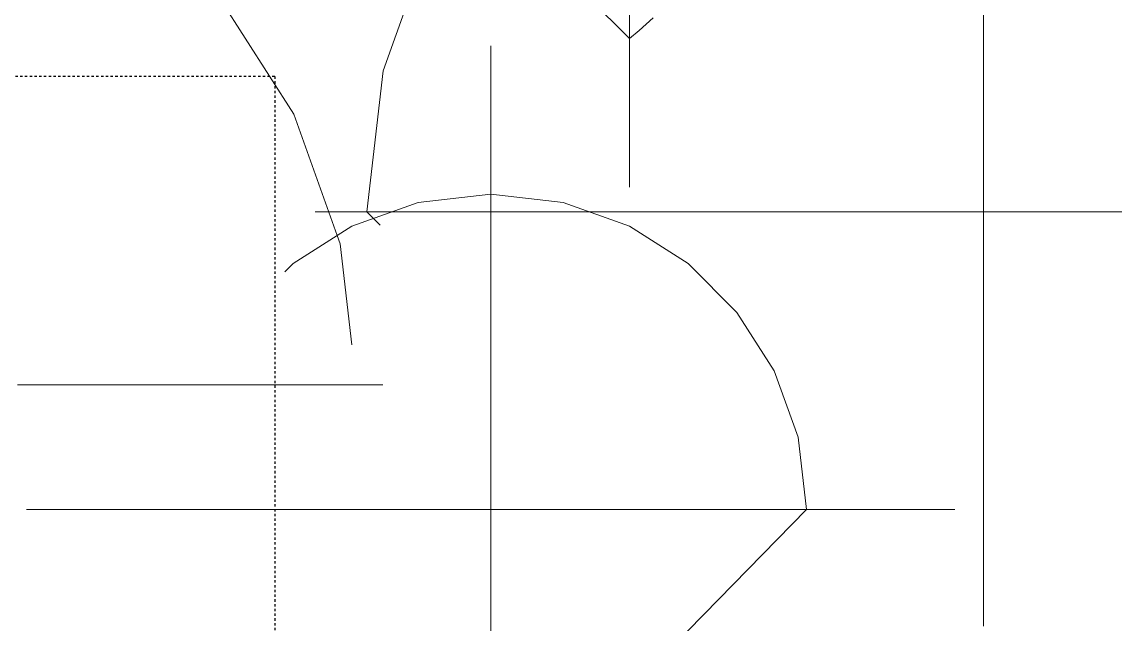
# Model space of a CAD drawing. Header units: inches. Extents: x 9391 to 11530, y 1186 to 2858.
# Drawn here: x 10152.5 to 10210, y 2637.3 to 2668.9 of the extents above; entities that cross this region are included whole.
import ezdxf

# ---------------------------------------------------------------- set-up
doc = ezdxf.new("R2010")
doc.units = ezdxf.units.IN
doc.header["$MEASUREMENT"] = 0
doc.linetypes.add('Aligning Line 1_8_', pattern=[0.25, 0.125, -0.125])
for name, color, linetype, lineweight in [('A-DETL-GENF-1', 254, 'Continuous', 9), ('A-DETL-GENF-3', 9, 'Continuous', 9), ('G-ANNO-SYMB', 111, 'Aligning Line 1_8_', 30)]:
    doc.layers.add(name, color=color, linetype=linetype, lineweight=lineweight)

# ---------------------------------------------------------------- blocks, each defined once
blk = doc.blocks.new('holly 26751 - holly 26751-V127-FLOOR PLAN - ROOF')
at = {"layer": 'A-DETL-GENF-1'}
for p, q in [((0, 1.377), (0, 20.761)), ((-31.546, 7.425), (-29.106, 14.243)), ((0, 10.007), (0, 9.176)), ((0, 9.176), (0, 8.272)), ((0, 8.272), (0, 7.463)), ((-32.403, 0), (-31.546, 7.425)), ((0, 7.463), (0, 6.922)), ((0, 6.922), (0, 5.136)), ((0, 5.136), (0, 3.797)), ((0, 3.797), (0, 3.769)), ((0, 3.769), (0, 3.53)), ((0, 3.53), (0, 3.499)), ((0, 3.499), (0, 1.565)), ((0, 1.565), (0, -0.816)), ((-35.033, 0), (-35.117, 0)), ((-35.117, 0), (-34.756, 0)), ((-33.805, 0), (-35.033, 0)), ((-34.756, 0), (-33.782, 0)), ((-34.526, 0), (-34.675, 0)), ((-34.675, 0), (-34.593, 0)), ((-34.669, 0), (-34.521, 0)), ((-34.593, 0), (-34.228, 0)), ((-34.407, 0), (-34.526, 0)), ((-34.521, 0), (-34.45, 0)), ((-34.45, 0), (-34.335, 0)), ((-33.81, 0), (-34.407, 0)), ((-34.228, 0), (-33.038, 0)), ((-33.879, 0), (-33.93, 0)), ((-33.93, 0), (-32.74, 0)), ((-33.534, 0), (-33.879, 0)), ((-33.782, 0), (-33.81, 0)), ((-33.633, 0), (-33.805, 0)), ((-33.568, 0), (-33.631, 0)), ((-33.631, 0), (-33.621, 0)), ((-33.621, 0), (-33.525, 0)), ((-33.441, 0), (-33.568, 0)), ((-33.351, 0), (-33.534, 0)), ((-33.525, 0), (-33.335, 0)), ((-33.261, 0), (-33.441, 0)), ((-33.335, 0), (-33.351, 0)), ((-33.038, 0), (-33.261, 0)), ((-32.74, 0), (-32.69, 0)), ((-32.69, 0), (-32.171, 0)), ((-32.403, 0), (-32.052, -0.351)), ((-32.171, 0), (-31.698, 0)), ((-31.698, 0), (-31.657, 0)), ((-31.657, 0), (-31.538, 0)), ((-31.538, 0), (-31.35, 0)), ((-31.35, 0), (-31.1, 0)), ((-30.061, 0), (-31.252, 0)), ((-31.252, 0), (-27.383, 0)), ((-31.1, 0), (-30.797, 0)), ((-30.797, 0), (-30.448, 0)), ((-30.448, 0), (-30.061, 0)), ((-27.383, 0), (-25.142, 0)), ((-27.151, 0), (-27.175, 0)), ((-27.175, 0), (-27.172, 0)), ((-27.172, 0), (-27.143, 0)), ((-27.102, 0), (-27.151, 0)), ((-27.143, 0), (-27.085, 0)), ((-27.03, 0), (-27.102, 0)), ((-27.085, 0), (-26.966, 0)), ((-26.936, 0), (-27.03, 0)), ((-26.966, 0), (-25.746, 0)), ((-26.801, 0), (-26.936, 0)), ((-25.727, 0), (-26.801, 0)), ((-25.746, 0), (-25.316, 0)), ((-25.151, 0), (-25.727, 0)), ((-25.316, 0), (-25.3, 0)), ((-25.3, 0), (-23.92, 0)), ((-24.991, 0), (-25.151, 0)), ((-25.142, 0), (-24.889, 0)), ((-24.88, 0), (-24.991, 0)), ((-24.889, 0), (-24.857, 0)), ((-24.855, 0), (-24.88, 0)), ((-24.857, 0), (-24.855, 0)), ((-23.92, 0), (-23.112, 0)), ((-23.112, 0), (-20.984, 0)), ((-20.984, 0), (-22.026, 0)), ((-22.026, 0), (-21.877, 0)), ((-21.877, 0), (-19.496, 0)), ((-19.496, 0), (-18.752, 0)), ((-18.752, 0), (-17.561, 0)), ((-17.561, 0), (-17.525, 0)), ((-17.525, 0), (-17.153, 0)), ((-17.153, 0), (-17.115, 0)), ((-17.115, 0), (-15.776, 0)), ((-15.776, 0), (-15.938, 0)), ((-15.938, 0), (-15.925, 0)), ((-15.925, 0), (-15.051, 0)), ((-15.051, 0), (-14.139, 0)), ((-14.139, 0), (-13.766, 0)), ((-13.766, 0), (-13.351, 0)), ((-13.351, 0), (-12.928, 0)), ((-12.928, 0), (-12.536, 0)), ((-12.536, 0), (-12.211, 0)), ((-11.907, 0), (-12.324, 0)), ((-12.324, 0), (-12.154, 0)), ((-12.211, 0), (-11.989, 0)), ((-12.154, 0), (-11.569, 0)), ((-11.989, 0), (-11.907, 0)), ((-11.569, 0), (-10.738, 0)), ((-10.738, 0), (-9.834, 0)), ((-9.834, 0), (-9.025, 0)), ((-9.025, 0), (-8.484, 0)), ((-8.484, 0), (-6.698, 0)), ((-6.698, 0), (-5.359, 0)), ((-5.359, 0), (-5.331, 0)), ((-5.331, 0), (-5.092, 0)), ((-5.092, 0), (-5.061, 0)), ((-5.061, 0), (-3.127, 0)), ((-3.127, 0), (-0.746, 0)), ((-0.746, 0), (-0.723, 0)), ((-0.723, 0), (-0.696, 0)), ((-0.696, 0), (-0.668, 0)), ((-0.668, 0), (-0.641, 0)), ((-0.641, 0), (-0.619, 0)), ((-0.619, 0), (-0.603, 0)), ((-0.603, 0), (-0.597, 0)), ((-0.597, 0), (0.742, 0)), ((0.742, 0), (1.911, 0)), ((1.911, 0), (2.081, 0)), ((2.081, 0), (2.198, 0)), ((2.198, 0), (2.751, 0)), ((2.751, 0), (2.825, 0)), ((2.825, 0), (3.259, 0)), ((3.259, 0), (3.488, 0)), ((3.488, 0), (3.693, 0)), ((3.693, 0), (3.833, 0)), ((3.833, 0), (3.867, 0)), ((3.867, 0), (3.986, 0)), ((3.986, 0), (4.122, 0)), ((4.122, 0), (4.263, 0)), ((4.263, 0), (4.396, 0)), ((4.396, 0), (4.507, 0)), ((4.507, 0), (4.583, 0)), ((4.583, 0), (4.611, 0)), ((4.611, 0), (4.831, 0)), ((4.831, 0), (5.092, 0)), ((5.092, 0), (5.368, 0)), ((5.368, 0), (5.633, 0)), ((5.633, 0), (5.86, 0)), ((5.86, 0), (6.024, 0)), ((6.024, 0), (6.099, 0)), ((6.099, 0), (6.526, 0)), ((6.526, 0), (6.546, 0)), ((6.546, 0), (6.639, 0)), ((6.639, 0), (7.381, 0)), ((-34.626, 0), (-34.774, 0)), ((-34.774, 0), (-34.774, 0)), ((-34.774, 0), (-34.669, 0)), ((-34.352, 0), (-34.626, 0)), ((-33.93, 0), (-34.352, 0)), ((-34.335, 0), (-34.034, 0)), ((-34.034, 0), (-33.633, 0)), ((-33.784, 0), (-33.93, 0)), ((-33.93, 0), (-33.879, 0)), ((-32.889, 0), (-33.93, 0)), ((-33.879, 0), (-33.776, 0)), ((-31.698, 0), (-33.784, 0)), ((-33.776, 0), (-33.038, 0)), ((-31.55, 0), (-33.633, 0)), ((-33.633, 0), (-31.698, 0)), ((-33.038, 0), (-32.889, 0)), ((-30.508, 0), (-31.55, 0)), ((-29.519, 0), (-30.954, 0)), ((-30.954, 0), (-30.508, 0)), ((-20.444, 0), (-20.712, 0)), ((0, -0.816), (0, -0.839)), ((0, -0.839), (0, -0.866)), ((0, -0.866), (0, -0.894)), ((0, -0.894), (0, -0.921)), ((0, -0.921), (0, -0.944)), ((0, -0.944), (0, -0.959)), ((0, -0.959), (0, -0.965)), ((0, -0.965), (0, -2.304)), ((0, -2.304), (0, -3.474)), ((0, -3.474), (0, -3.644)), ((0, -3.644), (0, -3.76)), ((0, -3.76), (0, -4.313)), ((0, -4.313), (0, -4.388)), ((0, -4.388), (0, -4.821)), ((0, -4.821), (0, -5.05)), ((0, -5.05), (0, -5.255)), ((0, -5.255), (0, -5.395)), ((0, -5.395), (0, -5.429)), ((0, -5.429), (0, -5.548)), ((0, -5.548), (0, -5.685)), ((0, -5.685), (0, -5.826)), ((0, -5.826), (0, -5.958)), ((0, -5.958), (0, -6.069)), ((0, -6.069), (0, -6.145)), ((0, -6.145), (0, -6.173)), ((0, -6.173), (0, -6.394)), ((0, -6.394), (0, -6.655)), ((0, -6.655), (0, -6.93)), ((0, -6.93), (0, -7.195)), ((0, -7.195), (0, -7.422)), ((0, -7.422), (0, -7.586)), ((0, -7.586), (0, -7.661)), ((0, -7.661), (0, -8.088)), ((0, -8.088), (0, -8.108)), ((0, -8.108), (0, -8.201)), ((0, -8.201), (0, -8.943)), ((0, -8.794), (0, -8.776)), ((0, -8.776), (0, -8.791)), ((0, -8.791), (0, -8.852)), ((0, -9.001), (0, -8.794)), ((0, -8.852), (0, -9.128)), ((0, -8.943), (0, -9.001)), ((0, -9.128), (0, -10.399)), ((0, -10.399), (0, -10.489)), ((0, -10.489), (0, -12.572)), ((0, -12.572), (0, -12.126)), ((0, -12.126), (0, -13.316)), ((0, -14.358), (0, -13.316)), ((0, -14.358), (0, -15.548)), ((0, -15.548), (0, -15.995)), ((0, -15.995), (0, -16.143)), ((0, -16.143), (0, -17.632)), ((0, -17.632), (0, -16.888)), ((0, -16.888), (0, -17.185)), ((0, -17.185), (0, -20.459)), ((0, -20.459), (0, -20.31)), ((0, -20.31), (0, -20.384)), ((0, -20.384), (0, -20.547)), ((0, -20.547), (0, -20.775)), ((0, -20.775), (0, -21.04)), ((0, -21.04), (0, -21.316)), ((0, -21.316), (0, -21.578)), ((0, -21.578), (0, -21.798))]:
    blk.add_line(p, q, dxfattribs=at)
at = {"layer": 'A-DETL-GENF-3'}
for p, q in [((-32.052, -0.351), (-31.703, -0.699)), ((-27.829, 0), (-29.519, 0)), ((-25.448, 0), (-27.829, 0)), ((-25.285, 0), (-25.419, 0)), ((-24.951, 0), (-25.285, 0)), ((-24.517, 0), (-24.951, 0)), ((-23.637, 0), (-24.517, 0)), ((-23.333, 0), (-23.637, 0)), ((-23.216, 0), (-23.333, 0)), ((-22.727, 0), (-23.216, 0)), ((-22.429, 0), (-22.727, 0)), ((-22.279, 0), (-22.429, 0)), ((-20.712, 0), (-22.323, 0)), ((-22.323, 0), (-22.3, 0)), ((-22.3, 0), (-22.256, 0)), ((-22.235, 0), (-22.279, 0)), ((-22.256, 0), (-22.235, 0))]:
    blk.add_line(p, q, dxfattribs=at)
blk = doc.blocks.new('magnolia 26756 - magnolia 26756-V115-FLOOR PLAN - ROOF')
at = {"layer": 'A-DETL-GENF-1'}
for p, q in [((0, 24.236), (0, 24.398)), ((0, 24.398), (0, 24.171)), ((0, 23.863), (0, 24.236)), ((0, 24.171), (0, 23.955)), ((0, 23.199), (0, 24.132)), ((0, 24.132), (0, 23.983)), ((0, 23.983), (0, 22.031)), ((0, 23.955), (0, 22.932)), ((0, 22.678), (0, 23.863)), ((0, 23.416), (0, 23.437)), ((0, 23.437), (0, 23.199)), ((0, 23.332), (0, 23.416)), ((0, 22.985), (0, 23.332)), ((0, 22.932), (0, 23.018)), ((0, 23.018), (0, 22.948)), ((0, 22.575), (0, 22.985)), ((0, 22.948), (0, 22.798)), ((0, 22.798), (0, 21.187)), ((0, 20.532), (0, 22.678)), ((0, 21.704), (0, 22.575)), ((0, 22.455), (0, 22.539)), ((0, 22.539), (0, 22.532)), ((0, 22.532), (0, 22.369)), ((0, 21.997), (0, 22.455)), ((0, 22.369), (0, 20.735)), ((0, 22.031), (0, 21.865)), ((0, 21.891), (0, 21.997)), ((0, 21.865), (0, 21.891)), ((0, 21), (0, 21.704)), ((0, 21.597), (0, 21.599)), ((0, 21.599), (0, 21.298)), ((0, 21.546), (0, 21.597)), ((0, 21.428), (0, 21.546)), ((0, 20.399), (0, 21.428)), ((0, 21.227), (0, 21.332)), ((0, 21.332), (0, 20.658)), ((0, 21.298), (0, 21.227)), ((0, 21.187), (0, 20.695)), ((0, 19.999), (0, 21.065)), ((0, 21.065), (0, 20.91)), ((0, 20.979), (0, 21.001)), ((0, 21.001), (0, 20.865)), ((0, 20.799), (0, 21)), ((0, 20.84), (0, 20.979)), ((0, 20.91), (0, 20.697)), ((0, 17.433), (0, 20.865)), ((0, 19.965), (0, 20.84)), ((0, 20.71), (0, 20.799)), ((0, 20.735), (0, 19.999)), ((0, 20.5), (0, 20.71)), ((0, 20.697), (0, 20.431)), ((0, 20.695), (0, 20.279)), ((0, 20.658), (0, 20.466)), ((0, 20.442), (0, 20.532)), ((0, 20.202), (0, 20.5)), ((0, 20.466), (0, 20.239)), ((0, 20.376), (0, 20.442)), ((0, 20.431), (0, 18.932)), ((0, 20.076), (0, 20.399)), ((0, 20.131), (0, 20.376)), ((0, 20.279), (0, 19.97)), ((0, 20.239), (0, 19.965)), ((0, 19.844), (0, 20.202)), ((0, 19.968), (0, 20.131)), ((0, 19.377), (0, 20.076)), ((0, 19.97), (0, 19.697)), ((0, 19.732), (0, 19.968)), ((0, 19.46), (0, 19.844)), ((0, 19.561), (0, 19.732)), ((0, 19.697), (0, 19.564)), ((0, 19.564), (0, 19.414)), ((0, 19.472), (0, 19.561)), ((0, 18.932), (0, 19.472)), ((0, 19.079), (0, 19.46)), ((0, 19.414), (0, 19.12)), ((0, 18.566), (0, 19.377)), ((0, 19.12), (0, 19.006)), ((0, 18.732), (0, 19.079)), ((0, 19.006), (0, 18.932)), ((0, 18.932), (0, 18.746)), ((0, 18.746), (0, 18.581)), ((0, 17.949), (0, 18.732)), ((0, 18.581), (0, 18.056)), ((0, 17.599), (0, 18.566)), ((0, 18.056), (0, 17.821)), ((0, 17.318), (0, 17.949)), ((0, 17.821), (0, 17.532)), ((0, 17.567), (0, 17.599)), ((0, 17.599), (0, 17.567)), ((0, 17.568), (0, 17.599)), ((0, 17.548), (0, 17.568)), ((0, 16.947), (0, 17.567)), ((0, 17.567), (0, 17.546)), ((0, 17.537), (0, 17.548)), ((0, 17.546), (0, 17.536)), ((0, 17.536), (0, 17.537)), ((0, 17.532), (0, 17.502)), ((0, 17.502), (0, 17.449)), ((0, 17.449), (0, 17.376)), ((0, 17.433), (0, 16.799)), ((0, 17.376), (0, 17.283)), ((0, 16.775), (0, 17.318)), ((0, 17.283), (0, 17.171)), ((0, 17.027), (0, 17.199)), ((0, 17.199), (0, 13.732)), ((0, 17.171), (0, 16.899)), ((0, 16.595), (0, 17.027)), ((0, 16.868), (0, 16.947)), ((0, 16.899), (0, 16.868)), ((0, 16.799), (0, 16.662)), ((0, 16.255), (0, 16.775)), ((0, 16.662), (0, 16.546)), ((-7.292, 14.902), (-3.801, 16.151)), ((-3.801, 16.151), (0, 16.589)), ((0, 16.506), (0, 16.655)), ((0, 16.655), (0, 16.552)), ((0, 16.538), (0, 16.595)), ((0, 16.589), (3.801, 16.151)), ((0, 16.552), (0, 16.538)), ((0, 16.546), (0, 16.462)), ((0, 16.431), (0, 16.506)), ((0, 16.462), (0, 16.42)), ((0, 16.42), (0, 16.431)), ((0, 15.695), (0, 16.255)), ((3.801, 16.151), (7.292, 14.902)), ((0, 15.81), (0, 15.932)), ((0, 15.932), (0, 14.932)), ((0, 15.567), (0, 15.81)), ((0, 15.031), (0, 15.695)), ((0, 15.518), (0, 15.599)), ((0, 15.599), (0, 14.948)), ((0, 15.239), (0, 15.567)), ((0, 14.568), (0, 15.518)), ((0, 13.796), (0, 15.239)), ((0, 14.199), (0, 15.031)), ((0, 14.948), (0, 14.474)), ((-10.372, 12.942), (-7.292, 14.902)), ((0, 14.932), (0, 13.199)), ((0, 14.744), (0, 14.82)), ((0, 14.82), (0, 14.806)), ((0, 14.806), (0, 14.725)), ((0, 14.121), (0, 14.744)), ((0, 14.725), (0, 14.199)), ((0, 14.202), (0, 14.568)), ((0, 14.474), (0, 13.115)), ((7.292, 14.902), (10.372, 12.942)), ((0, 13.199), (0, 14.266)), ((0, 14.266), (0, 13.824)), ((0, 13.905), (0, 14.202)), ((0, 11.923), (0, 14.121)), ((0, 13.732), (0, 13.905)), ((0, 13.824), (0, 13.671)), ((0, 13.466), (0, 13.796)), ((0, 13.671), (0, 13.545)), ((0, 13.545), (0, 13.199)), ((0, 13.054), (0, 13.466)), ((-10.817, 12.497), (-10.372, 12.942)), ((0, 13.199), (0, 12.304)), ((0, 13.115), (0, 12.599)), ((0, 12.942), (0, 13.054)), ((0, 12.864), (0, 12.942)), ((0, 12.599), (0, 12.864)), ((10.372, 12.942), (12.942, 10.372)), ((0, 12.304), (0, 12.095)), ((0, 12.095), (0, 11.97)), ((0, 11.953), (0, 12.066)), ((0, 12.066), (0, 11.691)), ((0, 11.97), (0, 11.953)), ((0, 11.4), (0, 11.923)), ((0, 11.691), (0, 11.351)), ((0, 10.869), (0, 11.4)), ((0, 11.351), (0, 10.417)), ((0, 0.001), (0, 10.933)), ((0, 10.933), (0, 10.847)), ((0, 10.814), (0, 10.869)), ((0, 10.847), (0, 10.791)), ((0, 10.776), (0, 10.814)), ((0, 10.791), (0, 10.762)), ((0, 10.758), (0, 10.776)), ((0, 10.762), (0, 10.758)), ((0, 10.417), (0, 10.09)), ((12.942, 10.372), (14.902, 7.292)), ((0, 10.09), (0, 9.733)), ((0, 9.733), (0, 9.283)), ((0, 9.283), (0, 9.122)), ((0, 9.122), (0, 8.999)), ((0, 8.999), (0, 8.907)), ((0, 8.907), (0, 8.799)), ((0, 8.799), (0, 8.585)), ((0, 8.585), (0, 8.333)), ((0, 8.333), (0, 8.057)), ((0, 8.057), (0, 7.775)), ((0, 7.775), (0, 7.5)), ((0, 7.5), (0, 7.247)), ((0, 7.247), (0, 7.033)), ((0, 7.033), (0, 6.281)), ((14.902, 7.292), (16.151, 3.801)), ((0, 6.281), (0, 5.713)), ((0, 5.713), (0, 5.443)), ((0, 5.2), (0, 5.479)), ((0, 5.479), (0, 5.462)), ((0, 5.462), (0, 5.384)), ((0, 5.443), (0, 5.2)), ((0, 5.384), (0, 5.033)), ((0, 5.033), (0, 4.537)), ((0, 4.537), (0, 4.077)), ((0, 4.077), (0, 3.662)), ((0, 3.662), (0, 3.304)), ((16.151, 3.801), (16.589, 0)), ((0, 3.304), (0, 3.012)), ((0, 3.012), (0, 2.796)), ((0, 2.796), (0, 2.666)), ((0, 2.666), (0, 1.882)), ((0, 2.466), (0, 2.584)), ((0, 2.584), (0, 2.516)), ((0, 2.516), (0, 2.362)), ((0, 2.41), (0, 2.466)), ((0, 2.287), (0, 2.41)), ((0, 2.362), (0, 2.1)), ((0, 2.09), (0, 2.287)), ((0, 2.1), (0, 1.726)), ((0, 0.432), (0, 2.09)), ((0, 1.882), (0, 1.251)), ((0, 1.726), (0, 1.471)), ((0, 1.471), (0, 1.304)), ((0, 1.304), (0, 1.196)), ((0, 1.035), (0, 1.267)), ((0, 1.267), (0, 0.495)), ((0, 1.251), (0, 1.067)), ((0, 1.196), (0, 0.933)), ((0, 1.067), (0, 1.086)), ((0, 1.086), (0, 1.044)), ((0, 1.044), (0, 0.979)), ((0, 0.936), (0, 1.035)), ((0, 0.979), (0, 0.93)), ((0, 0.93), (0, 0.936)), ((0, 0.933), (0, 0.102)), ((-17.433, 0), (-20.865, 0)), ((-17.433, 0), (-16.799, 0)), ((-16.595, 0), (-17.027, 0)), ((-16.799, 0), (-16.662, 0)), ((-16.662, 0), (-16.546, 0)), ((-16.506, 0), (-16.655, 0)), ((-16.655, 0), (-16.552, 0)), ((-16.538, 0), (-16.595, 0)), ((-16.552, 0), (-16.538, 0)), ((-16.546, 0), (-16.462, 0)), ((-16.431, 0), (-16.506, 0)), ((-16.462, 0), (-16.42, 0)), ((-16.42, 0), (-16.431, 0)), ((-15.81, 0), (-15.932, 0)), ((-15.932, 0), (-14.932, 0)), ((-15.567, 0), (-15.81, 0)), ((-15.239, 0), (-15.567, 0)), ((-13.796, 0), (-15.239, 0)), ((-14.932, 0), (-13.199, 0)), ((-13.199, 0), (-14.266, 0)), ((-14.266, 0), (-13.824, 0)), ((-13.824, 0), (-13.671, 0)), ((-13.466, 0), (-13.796, 0)), ((-13.671, 0), (-13.545, 0)), ((-13.545, 0), (-13.199, 0)), ((-13.199, 0), (-12.304, 0)), ((-12.304, 0), (-12.095, 0)), ((-12.095, 0), (-11.97, 0)), ((-11.97, 0), (-11.953, 0)), ((-5.2, 0), (-5.479, 0)), ((-5.479, 0), (-5.462, 0)), ((-5.462, 0), (-5.384, 0)), ((-5.384, 0), (-5.033, 0)), ((-5.033, 0), (-4.537, 0)), ((-4.537, 0), (-4.077, 0)), ((-4.077, 0), (-3.662, 0)), ((-3.662, 0), (-3.304, 0)), ((-3.304, 0), (-3.012, 0)), ((-2.466, 0), (-2.584, 0)), ((-2.584, 0), (-2.516, 0)), ((-2.516, 0), (-2.362, 0)), ((-2.362, 0), (-2.1, 0)), ((-2.1, 0), (-1.726, 0)), ((-1.726, 0), (-1.471, 0)), ((-1.471, 0), (-1.304, 0)), ((-1.304, 0), (-1.196, 0)), ((-1.196, 0), (-0.933, 0)), ((-0.933, 0), (-0.103, 0)), ((-0.103, 0), (2.133, 0)), ((0, 0.495), (0, 0.424)), ((0, 0.406), (0, 0.432)), ((0, 0.424), (0, 0.406)), ((0, 0.102), (0, -2.133)), ((1.825, 0), (1.78, 0)), ((1.78, 0), (1.788, 0)), ((1.788, 0), (1.867, 0)), ((2.076, 0), (1.825, 0)), ((1.867, 0), (4.463, 0)), ((2.133, 0), (2.076, 0)), ((4.463, 0), (6.666, 0)), ((4.842, 0), (4.632, 0)), ((4.632, 0), (4.644, 0)), ((4.644, 0), (5.23, 0)), ((6.666, 0), (4.842, 0)), ((5.23, 0), (6.019, 0)), ((6.019, 0), (7.6, 0)), ((7.404, 0), (7.2, 0)), ((7.2, 0), (7.842, 0)), ((7.87, 0), (7.404, 0)), ((7.6, 0), (7.794, 0)), ((7.794, 0), (7.947, 0)), ((7.842, 0), (8.497, 0)), ((8.24, 0), (7.87, 0)), ((7.947, 0), (8.199, 0)), ((8.199, 0), (8.362, 0)), ((8.723, 0), (8.24, 0)), ((8.45, 0), (8.266, 0)), ((8.266, 0), (9.94, 0)), ((8.362, 0), (8.45, 0)), ((8.497, 0), (9.149, 0)), ((9.333, 0), (8.723, 0)), ((9.149, 0), (10.391, 0)), ((9.477, 0), (9.333, 0)), ((9.679, 0), (9.477, 0)), ((10.48, 0), (9.679, 0)), ((9.94, 0), (10.249, 0)), ((10.249, 0), (10.457, 0)), ((10.391, 0), (11.459, 0)), ((10.457, 0), (10.533, 0)), ((10.533, 0), (10.48, 0)), ((11.459, 0), (11.598, 0)), ((11.598, 0), (11.881, 0)), ((11.881, 0), (12.138, 0)), ((12.138, 0), (12.246, 0)), ((12.246, 0), (12.333, 0)), ((12.333, 0), (12.451, 0)), ((12.451, 0), (12.501, 0)), ((12.501, 0), (12.534, 0)), ((12.534, 0), (12.586, 0)), ((12.586, 0), (12.707, 0)), ((12.707, 0), (12.933, 0)), ((12.933, 0), (13.286, 0)), ((13.286, 0), (13.413, 0)), ((13.413, 0), (13.985, 0)), ((13.985, 0), (14.123, 0)), ((14.123, 0), (14.275, 0)), ((14.275, 0), (14.437, 0)), ((14.437, 0), (14.603, 0)), ((14.603, 0), (14.77, 0)), ((14.77, 0), (14.932, 0)), ((14.932, 0), (15.161, 0)), ((15.161, 0), (15.873, 0)), ((15.873, 0), (16.71, 0)), ((16.71, 0), (17.096, 0)), ((17.096, 0), (17.416, 0)), ((17.416, 0), (17.565, 0)), ((17.445, 0), (17.422, 0)), ((17.422, 0), (17.465, 0)), ((17.732, 0), (17.445, 0)), ((17.465, 0), (17.599, 0)), ((17.565, 0), (17.671, 0)), ((17.599, 0), (17.868, 0)), ((17.671, 0), (17.705, 0)), ((17.705, 0), (17.726, 0)), ((17.726, 0), (17.732, 0)), ((17.868, 0), (18.034, 0)), ((18.034, 0), (18.131, 0)), ((18.131, 0), (18.259, 0)), ((18.259, 0), (18.36, 0)), ((18.36, 0), (18.532, 0)), ((18.532, 0), (18.961, 0)), ((18.961, 0), (19.363, 0)), ((19.363, 0), (19.701, 0)), ((19.921, 0), (19.599, 0)), ((19.599, 0), (21.356, 0)), ((19.701, 0), (19.932, 0)), ((20.019, 0), (19.921, 0)), ((19.932, 0), (20.019, 0)), ((22.013, 0), (20.465, 0)), ((21.356, 0), (21.706, 0)), ((21.706, 0), (21.954, 0)), ((21.954, 0), (22.065, 0)), ((22.065, 0), (22.013, 0)), ((-24.236, 0), (-24.398, 0)), ((-24.398, 0), (-24.171, 0)), ((-23.863, 0), (-24.236, 0)), ((-24.171, 0), (-23.955, 0)), ((-23.199, 0), (-24.132, 0)), ((-24.132, 0), (-23.983, 0)), ((-23.983, 0), (-22.031, 0)), ((-23.955, 0), (-22.932, 0)), ((-22.678, 0), (-23.863, 0)), ((-23.416, 0), (-23.437, 0)), ((-23.437, 0), (-23.199, 0)), ((-23.332, 0), (-23.416, 0)), ((-22.985, 0), (-23.332, 0)), ((-22.932, 0), (-23.018, 0)), ((-23.018, 0), (-22.948, 0)), ((-22.575, 0), (-22.985, 0)), ((-22.948, 0), (-22.798, 0)), ((-22.798, 0), (-21.187, 0)), ((-20.532, 0), (-22.678, 0)), ((-21.704, 0), (-22.575, 0)), ((-22.455, 0), (-22.539, 0)), ((-22.539, 0), (-22.532, 0)), ((-22.532, 0), (-22.369, 0)), ((-21.997, 0), (-22.455, 0)), ((-22.369, 0), (-20.735, 0)), ((-22.031, 0), (-21.865, 0)), ((-21.891, 0), (-21.997, 0)), ((-21.865, 0), (-21.891, 0)), ((-21, 0), (-21.704, 0)), ((-21.597, 0), (-21.599, 0)), ((-21.599, 0), (-21.298, 0)), ((-21.546, 0), (-21.597, 0)), ((-21.428, 0), (-21.546, 0)), ((-20.399, 0), (-21.428, 0)), ((-21.227, 0), (-21.332, 0)), ((-21.332, 0), (-20.658, 0)), ((-21.298, 0), (-21.227, 0)), ((-21.187, 0), (-20.695, 0)), ((-19.999, 0), (-21.065, 0)), ((-21.065, 0), (-20.91, 0)), ((-20.979, 0), (-21.001, 0)), ((-21.001, 0), (-20.865, 0)), ((-20.799, 0), (-21, 0)), ((-20.84, 0), (-20.979, 0)), ((-20.91, 0), (-20.697, 0)), ((-19.965, 0), (-20.84, 0)), ((-20.71, 0), (-20.799, 0)), ((-20.735, 0), (-19.999, 0)), ((-20.5, 0), (-20.71, 0)), ((-20.697, 0), (-20.431, 0)), ((-20.695, 0), (-20.279, 0)), ((-20.658, 0), (-20.466, 0)), ((-20.442, 0), (-20.532, 0)), ((-20.202, 0), (-20.5, 0)), ((-20.466, 0), (-20.239, 0)), ((-20.376, 0), (-20.442, 0)), ((-20.431, 0), (-18.932, 0)), ((-20.076, 0), (-20.399, 0)), ((-20.131, 0), (-20.376, 0)), ((-20.279, 0), (-19.97, 0)), ((-20.239, 0), (-19.965, 0)), ((-19.844, 0), (-20.202, 0)), ((-19.968, 0), (-20.131, 0)), ((-19.377, 0), (-20.076, 0)), ((-19.97, 0), (-19.697, 0)), ((-19.732, 0), (-19.968, 0)), ((-19.46, 0), (-19.844, 0)), ((-19.561, 0), (-19.732, 0)), ((-19.697, 0), (-19.564, 0)), ((-19.564, 0), (-19.414, 0)), ((-19.472, 0), (-19.561, 0)), ((-18.932, 0), (-19.472, 0)), ((-19.079, 0), (-19.46, 0)), ((-19.414, 0), (-19.12, 0)), ((-18.566, 0), (-19.377, 0)), ((-19.12, 0), (-19.006, 0)), ((-18.732, 0), (-19.079, 0)), ((-19.006, 0), (-18.932, 0)), ((-18.932, 0), (-18.746, 0)), ((-18.746, 0), (-18.581, 0)), ((-17.949, 0), (-18.732, 0)), ((-18.581, 0), (-18.056, 0)), ((-17.599, 0), (-18.566, 0)), ((-18.056, 0), (-17.821, 0)), ((-17.318, 0), (-17.949, 0)), ((-17.821, 0), (-17.532, 0)), ((-17.567, 0), (-17.599, 0)), ((-17.599, 0), (-17.567, 0)), ((-17.568, 0), (-17.599, 0)), ((-17.548, 0), (-17.568, 0)), ((-16.947, 0), (-17.567, 0)), ((-17.567, 0), (-17.546, 0)), ((-17.537, 0), (-17.548, 0)), ((-17.546, 0), (-17.536, 0)), ((-17.536, 0), (-17.537, 0)), ((-17.532, 0), (-17.502, 0)), ((-17.502, 0), (-17.449, 0)), ((-17.449, 0), (-17.376, 0)), ((-17.376, 0), (-17.283, 0)), ((-16.775, 0), (-17.318, 0)), ((-17.283, 0), (-17.171, 0)), ((-17.027, 0), (-17.199, 0)), ((-17.199, 0), (-13.732, 0)), ((-17.171, 0), (-16.899, 0)), ((-16.868, 0), (-16.947, 0)), ((-16.899, 0), (-16.868, 0)), ((-16.255, 0), (-16.775, 0)), ((-15.695, 0), (-16.255, 0)), ((-15.031, 0), (-15.695, 0)), ((-15.518, 0), (-15.599, 0)), ((-15.599, 0), (-14.948, 0)), ((-14.568, 0), (-15.518, 0)), ((-14.199, 0), (-15.031, 0)), ((-14.948, 0), (-14.474, 0)), ((-14.744, 0), (-14.82, 0)), ((-14.82, 0), (-14.806, 0)), ((-14.806, 0), (-14.725, 0)), ((-14.121, 0), (-14.744, 0)), ((-14.725, 0), (-14.199, 0)), ((-14.202, 0), (-14.568, 0)), ((-14.474, 0), (-13.115, 0)), ((-13.905, 0), (-14.202, 0)), ((-12.969, 0), (-14.121, 0)), ((-13.732, 0), (-13.905, 0)), ((-13.054, 0), (-13.466, 0)), ((-13.115, 0), (-12.599, 0)), ((-12.942, 0), (-13.054, 0)), ((-12.864, 0), (-12.942, 0)), ((-12.599, 0), (-12.864, 0)), ((-11.953, 0), (-12.066, 0)), ((-12.066, 0), (-11.691, 0)), ((-11.691, 0), (-11.351, 0)), ((-11.351, 0), (-10.417, 0)), ((-10.417, 0), (-10.09, 0)), ((-10.09, 0), (-9.733, 0)), ((-9.733, 0), (-9.283, 0)), ((-9.283, 0), (-9.122, 0)), ((-9.122, 0), (-8.999, 0)), ((-8.999, 0), (-8.907, 0)), ((-8.907, 0), (-8.799, 0)), ((-8.799, 0), (-8.585, 0)), ((-8.585, 0), (-8.333, 0)), ((-8.333, 0), (-8.057, 0)), ((-8.057, 0), (-7.775, 0)), ((-7.775, 0), (-7.5, 0)), ((-7.5, 0), (-7.247, 0)), ((-7.247, 0), (-7.033, 0)), ((-7.033, 0), (-6.281, 0)), ((-6.281, 0), (-5.713, 0)), ((-5.713, 0), (-5.443, 0)), ((-5.443, 0), (-5.2, 0)), ((-3.012, 0), (-2.796, 0)), ((-2.796, 0), (-2.666, 0)), ((-2.666, 0), (-1.882, 0)), ((-2.41, 0), (-2.466, 0)), ((-2.287, 0), (-2.41, 0)), ((-2.09, 0), (-2.287, 0)), ((-0.432, 0), (-2.09, 0)), ((-1.882, 0), (-1.251, 0)), ((-1.035, 0), (-1.267, 0)), ((-1.267, 0), (-0.495, 0)), ((-1.251, 0), (-1.067, 0)), ((-1.067, 0), (-1.086, 0)), ((-1.086, 0), (-1.044, 0)), ((-1.044, 0), (-0.979, 0)), ((-0.936, 0), (-1.035, 0)), ((-0.979, 0), (-0.93, 0)), ((-0.93, 0), (-0.936, 0)), ((-0.495, 0), (-0.424, 0)), ((-0.406, 0), (-0.432, 0)), ((-0.424, 0), (-0.406, 0)), ((6.833, 0), (0, 0)), ((7.156, 0), (6.833, 0)), ((7.553, 0), (7.156, 0)), ((7.993, 0), (7.553, 0)), ((8.443, 0), (7.993, 0)), ((8.871, 0), (8.443, 0)), ((9.245, 0), (8.871, 0)), ((9.533, 0), (9.245, 0)), ((13.536, 0), (9.533, 0)), ((16.589, 0), (11.198, -5.53)), ((13.243, 0), (12.399, 0)), ((12.399, 0), (12.581, 0)), ((12.581, 0), (12.768, 0)), ((12.768, 0), (12.983, 0)), ((12.983, 0), (14.532, 0)), ((13.605, 0), (13.243, 0)), ((14.449, 0), (13.332, 0)), ((13.332, 0), (14.028, 0)), ((13.564, 0), (13.466, 0)), ((13.466, 0), (13.554, 0)), ((14.132, 0), (13.536, 0)), ((13.554, 0), (13.635, 0)), ((13.683, 0), (13.564, 0)), ((13.927, 0), (13.605, 0)), ((13.635, 0), (13.704, 0)), ((13.819, 0), (13.683, 0)), ((13.704, 0), (13.755, 0)), ((13.775, 0), (13.732, 0)), ((13.732, 0), (13.886, 0)), ((13.755, 0), (13.78, 0)), ((13.78, 0), (13.775, 0)), ((14.26, 0), (13.819, 0)), ((13.886, 0), (14.029, 0)), ((14.211, 0), (13.927, 0)), ((14.028, 0), (14.399, 0)), ((14.029, 0), (14.166, 0)), ((14.507, 0), (14.132, 0)), ((14.166, 0), (14.614, 0)), ((14.457, 0), (14.211, 0)), ((14.399, 0), (14.26, 0)), ((14.655, 0), (14.449, 0)), ((14.666, 0), (14.457, 0)), ((14.684, 0), (14.507, 0)), ((14.532, 0), (14.642, 0)), ((14.614, 0), (14.799, 0)), ((14.642, 0), (14.692, 0)), ((14.818, 0), (14.655, 0)), ((14.84, 0), (14.666, 0)), ((14.692, 0), (14.684, 0)), ((14.799, 0), (15.038, 0)), ((14.932, 0), (14.818, 0)), ((15.183, 0), (14.84, 0)), ((15.177, 0), (14.932, 0)), ((14.932, 0), (15.832, 0)), ((15.087, 0), (14.932, 0)), ((15.038, 0), (15.183, 0)), ((15.216, 0), (15.087, 0)), ((15.651, 0), (15.177, 0)), ((15.183, 0), (15.345, 0)), ((15.319, 0), (15.183, 0)), ((15.703, 0), (15.199, 0)), ((15.199, 0), (16.958, 0)), ((15.329, 0), (15.216, 0)), ((15.466, 0), (15.319, 0)), ((15.436, 0), (15.329, 0)), ((15.345, 0), (15.443, 0)), ((15.549, 0), (15.436, 0)), ((15.443, 0), (15.603, 0)), ((17.156, 0), (15.466, 0)), ((15.832, 0), (15.549, 0)), ((16.324, 0), (15.599, 0)), ((15.599, 0), (15.645, 0)), ((15.603, 0), (15.866, 0)), ((15.649, 0), (15.64, 0)), ((15.64, 0), (15.649, 0)), ((15.645, 0), (15.649, 0)), ((15.649, 0), (15.703, 0)), ((16.432, 0), (15.651, 0)), ((15.803, 0), (15.703, 0)), ((15.703, 0), (15.832, 0)), ((15.862, 0), (15.803, 0)), ((15.832, 0), (16.066, 0)), ((15.866, 0), (15.862, 0)), ((19.399, 0), (15.932, 0)), ((15.932, 0), (16.229, 0)), ((16.066, 0), (16.384, 0)), ((16.229, 0), (17.41, 0)), ((16.307, 0), (16.266, 0)), ((16.266, 0), (16.492, 0)), ((18.039, 0), (16.307, 0)), ((16.817, 0), (16.324, 0)), ((16.384, 0), (16.762, 0)), ((16.544, 0), (16.399, 0)), ((16.399, 0), (17.601, 0)), ((16.602, 0), (16.432, 0)), ((16.492, 0), (16.666, 0)), ((16.706, 0), (16.544, 0)), ((17.429, 0), (16.602, 0)), ((16.666, 0), (16.816, 0)), ((16.885, 0), (16.706, 0)), ((16.762, 0), (18.158, 0)), ((16.816, 0), (17.014, 0)), ((16.978, 0), (16.817, 0)), ((17.503, 0), (16.885, 0)), ((16.958, 0), (17.732, 0)), ((17.083, 0), (16.978, 0)), ((17.014, 0), (17.678, 0)), ((17.36, 0), (17.083, 0)), ((17.517, 0), (17.156, 0)), ((17.865, 0), (17.36, 0)), ((17.41, 0), (17.609, 0)), ((17.599, 0), (17.429, 0)), ((17.732, 0), (17.503, 0)), ((17.526, 0), (17.507, 0)), ((17.507, 0), (17.599, 0)), ((17.73, 0), (17.517, 0)), ((17.598, 0), (17.526, 0)), ((17.965, 0), (17.598, 0)), ((17.601, 0), (17.813, 0)), ((17.609, 0), (17.732, 0)), ((17.678, 0), (17.852, 0)), ((17.732, 0), (17.73, 0)), ((17.813, 0), (17.914, 0)), ((17.852, 0), (17.965, 0)), ((17.914, 0), (17.865, 0)), ((18.424, 0), (18.039, 0)), ((18.158, 0), (18.68, 0)), ((18.653, 0), (18.424, 0)), ((18.971, 0), (18.653, 0)), ((18.68, 0), (19.215, 0)), ((19.327, 0), (18.971, 0)), ((19.163, 0), (19.065, 0)), ((19.065, 0), (19.554, 0)), ((19.334, 0), (19.163, 0)), ((19.215, 0), (19.403, 0)), ((19.671, 0), (19.327, 0)), ((19.553, 0), (19.334, 0)), ((19.893, 0), (19.399, 0)), ((19.403, 0), (19.767, 0)), ((19.739, 0), (19.465, 0)), ((19.465, 0), (19.822, 0)), ((19.794, 0), (19.553, 0)), ((19.554, 0), (19.714, 0)), ((19.953, 0), (19.671, 0)), ((19.714, 0), (20.132, 0)), ((20.044, 0), (19.739, 0)), ((19.767, 0), (19.957, 0)), ((20.032, 0), (19.794, 0)), ((19.822, 0), (20.956, 0)), ((20.132, 0), (19.893, 0)), ((20.123, 0), (19.953, 0)), ((19.957, 0), (20.265, 0)), ((20.242, 0), (20.032, 0)), ((20.265, 0), (20.044, 0)), ((20.132, 0), (20.123, 0)), ((20.203, 0), (20.132, 0)), ((21.226, 0), (20.203, 0)), ((20.865, 0), (20.242, 0)), ((20.465, 0), (21.433, 0)), ((20.9, 0), (20.865, 0)), ((20.978, 0), (20.9, 0)), ((20.956, 0), (21.137, 0)), ((21.311, 0), (20.978, 0)), ((21.137, 0), (21.265, 0)), ((21.339, 0), (21.226, 0)), ((21.265, 0), (21.339, 0)), ((21.405, 0), (21.311, 0)), ((21.465, 0), (21.405, 0)), ((21.433, 0), (21.63, 0)), ((21.479, 0), (21.465, 0)), ((21.465, 0), (21.604, 0)), ((21.8, 0), (21.465, 0)), ((21.516, 0), (21.479, 0)), ((21.865, 0), (21.516, 0)), ((21.604, 0), (21.727, 0)), ((21.63, 0), (21.779, 0)), ((21.727, 0), (22.188, 0)), ((21.779, 0), (21.865, 0)), ((22.7, 0), (21.8, 0)), ((22.364, 0), (22.109, 0)), ((22.109, 0), (22.132, 0)), ((22.132, 0), (22.259, 0)), ((22.188, 0), (22.332, 0)), ((22.259, 0), (23.165, 0)), ((22.332, 0), (22.383, 0)), ((22.383, 0), (22.364, 0)), ((23.664, 0), (22.7, 0)), ((23.165, 0), (24.07, 0)), ((24.398, 0), (23.664, 0)), ((24.07, 0), (24.26, 0)), ((24.26, 0), (24.379, 0)), ((24.379, 0), (24.398, 0)), ((0, -1.825), (0, -1.78)), ((0, -1.78), (0, -1.788)), ((0, -1.788), (0, -1.867)), ((0, -2.076), (0, -1.825)), ((0, -1.867), (0, -4.463)), ((0, -2.133), (0, -2.076)), ((0, -4.463), (0, -6.666)), ((0, -4.842), (0, -4.632)), ((0, -4.632), (0, -4.644)), ((0, -4.644), (0, -5.23)), ((0, -6.666), (0, -4.842)), ((0, -5.23), (0, -6.019)), ((11.198, -5.53), (7.201, -9.601)), ((0, -6.019), (0, -7.6))]:
    blk.add_line(p, q, dxfattribs=at)
blk = doc.blocks.new('magnolia 26756 - magnolia 26756-V145-FLOOR PLAN - ROOF')
at = {"layer": 'A-DETL-GENF-1'}
for p, q in [((0, -14.932), (0, -15.832)), ((0, -15.161), (0, -15.873)), ((0, -15.199), (0, -16.958)), ((0, -17.156), (0, -15.466)), ((0, -15.832), (0, -15.549)), ((0, -16.324), (0, -15.599)), ((0, -15.603), (0, -15.866)), ((0, -16.432), (0, -15.651)), ((0, -15.803), (0, -15.703)), ((0, -15.703), (0, -15.832)), ((0, -15.862), (0, -15.803)), ((0, -15.832), (0, -16.066)), ((0, -15.866), (0, -15.862)), ((0, -15.873), (0, -16.71)), ((0, -19.399), (0, -15.932)), ((0, -15.932), (0, -16.229)), ((0, -16.066), (0, -16.384)), ((0, -16.229), (0, -17.41)), ((0, -16.307), (0, -16.266)), ((0, -16.266), (0, -16.492)), ((0, -18.039), (0, -16.307)), ((0, -16.817), (0, -16.324)), ((0, -16.384), (0, -16.762)), ((0, -16.544), (0, -16.399)), ((0, -16.399), (0, -17.601)), ((0, -16.602), (0, -16.432)), ((0, -16.492), (0, -16.666)), ((0, -16.706), (0, -16.544)), ((0, -17.429), (0, -16.602)), ((0, -16.666), (0, -16.816)), ((0, -16.885), (0, -16.706)), ((0, -16.71), (0, -17.096)), ((0, -16.762), (0, -18.158)), ((0, -16.816), (0, -17.014)), ((0, -16.978), (0, -16.817)), ((0, -17.503), (0, -16.885)), ((0, -16.958), (0, -17.732)), ((0, -17.083), (0, -16.978)), ((0, -17.014), (0, -17.678)), ((0, -17.36), (0, -17.083)), ((0, -17.096), (0, -17.416)), ((0, -17.517), (0, -17.156)), ((0, -17.865), (0, -17.36)), ((0, -17.41), (0, -17.609)), ((0, -17.416), (0, -17.565)), ((0, -17.445), (0, -17.422)), ((0, -17.422), (0, -17.465)), ((0, -17.599), (0, -17.429)), ((0, -17.732), (0, -17.445)), ((0, -17.465), (0, -17.599)), ((0, -17.732), (0, -17.503)), ((0, -17.526), (0, -17.507)), ((0, -17.507), (0, -17.599)), ((0, -17.73), (0, -17.517)), ((0, -17.598), (0, -17.526)), ((0, -17.565), (0, -17.671)), ((0, -17.965), (0, -17.598)), ((0, -17.599), (0, -17.868)), ((0, -17.601), (0, -17.813)), ((0, -17.609), (0, -17.732)), ((0, -17.671), (0, -17.705)), ((0, -17.678), (0, -17.852)), ((0, -17.705), (0, -17.726)), ((0, -17.726), (0, -17.732)), ((0, -17.732), (0, -17.73)), ((0, -17.813), (0, -17.914)), ((0, -17.852), (0, -17.965)), ((0, -17.914), (0, -17.865)), ((0, -17.868), (0, -18.034)), ((0, -18.034), (0, -18.131)), ((0, -18.424), (0, -18.039)), ((0, -18.131), (0, -18.259)), ((0, -18.158), (0, -18.68)), ((0, -18.259), (0, -18.36)), ((0, -18.36), (0, -18.532)), ((0, -18.653), (0, -18.424)), ((0, -18.532), (0, -18.961)), ((0, -18.971), (0, -18.653)), ((0, -18.68), (0, -19.215)), ((0, -18.961), (0, -19.363)), ((0, -19.327), (0, -18.971)), ((0, -19.163), (0, -19.065)), ((0, -19.065), (0, -19.554)), ((0, -19.334), (0, -19.163)), ((0, -19.215), (0, -19.403)), ((0, -19.671), (0, -19.327)), ((0, -19.553), (0, -19.334)), ((0, -19.363), (0, -19.701)), ((0, -19.893), (0, -19.399)), ((0, -19.403), (0, -19.767)), ((0, -19.739), (0, -19.465)), ((0, -19.465), (0, -19.822)), ((0, -19.794), (0, -19.553)), ((0, -19.554), (0, -19.714)), ((0, -19.921), (0, -19.599)), ((0, -19.599), (0, -21.356)), ((0, -19.953), (0, -19.671)), ((0, -19.701), (0, -19.932)), ((0, -19.714), (0, -20.132)), ((0, -20.044), (0, -19.739)), ((0, -19.767), (0, -19.957)), ((0, -20.032), (0, -19.794)), ((0, -19.822), (0, -20.956)), ((0, -20.132), (0, -19.893)), ((0, -20.019), (0, -19.921)), ((0, -19.932), (0, -20.019)), ((0, -20.123), (0, -19.953)), ((0, -19.957), (0, -20.265)), ((0, -20.242), (0, -20.032)), ((0, -20.265), (0, -20.044)), ((0, -20.132), (0, -20.123)), ((0, -20.203), (0, -20.132)), ((0, -21.226), (0, -20.203)), ((0, -20.865), (0, -20.242)), ((0, -22.013), (0, -20.465)), ((0, -20.465), (0, -21.433)), ((0, -20.9), (0, -20.865)), ((0, -20.978), (0, -20.9)), ((0, -20.956), (0, -21.137)), ((0, -21.311), (0, -20.978)), ((0, -21.137), (0, -21.265)), ((0, -21.339), (0, -21.226)), ((0, -21.265), (0, -21.339)), ((0, -21.405), (0, -21.311)), ((0, -21.356), (0, -21.706)), ((0, -21.465), (0, -21.405)), ((0, -21.433), (0, -21.63)), ((0, -21.479), (0, -21.465)), ((0, -21.465), (0, -21.604)), ((0, -21.8), (0, -21.465)), ((0, -21.516), (0, -21.479)), ((0, -21.865), (0, -21.516)), ((0, -21.604), (0, -21.727)), ((0, -21.63), (0, -21.779)), ((0, -21.706), (0, -21.954)), ((0, -21.727), (0, -22.188)), ((0, -21.779), (0, -21.865)), ((0, -22.7), (0, -21.8)), ((0, -21.954), (0, -22.065)), ((0, -22.065), (0, -22.013)), ((0, -22.364), (0, -22.109)), ((0, -22.109), (0, -22.132)), ((0, -22.132), (0, -22.259)), ((0, -22.188), (0, -22.332)), ((0, -22.259), (0, -23.165)), ((0, -22.332), (0, -22.383)), ((0, -22.383), (0, -22.364)), ((0, -23.664), (0, -22.7)), ((0, -23.165), (0, -24.07)), ((0, -24.398), (0, -23.664)), ((0, -24.07), (0, -24.26)), ((0, -24.26), (0, -24.379)), ((0, -24.379), (0, -24.398))]:
    blk.add_line(p, q, dxfattribs=at)
at = {"layer": 'A-DETL-GENF-3'}
for p, q in [((-8.417, -8.173), (0, -16.589)), ((1.254, -15.496), (0.511, -16.164)), ((0.511, -16.164), (0, -16.589))]:
    blk.add_line(p, q, dxfattribs=at)
blk = doc.blocks.new('holly 26751 - holly 26751-V146-FLOOR PLAN - ROOF')
at = {"layer": 'A-DETL-GENF-1'}
for p, q in [((25.279, 20.259), (29.106, 14.243)), ((29.106, 14.243), (31.393, 7.854)), ((14.581, 0), (16.069, 0)), ((16.069, 0), (15.326, 0)), ((15.326, 0), (15.623, 0)), ((15.623, 0), (18.897, 0)), ((18.897, 0), (18.748, 0)), ((18.748, 0), (18.822, 0)), ((18.822, 0), (18.985, 0)), ((18.985, 0), (19.213, 0)), ((19.213, 0), (19.478, 0)), ((19.478, 0), (19.754, 0)), ((19.754, 0), (20.016, 0)), ((20.016, 0), (20.236, 0)), ((20.236, 0), (20.98, 0)), ((20.98, 0), (23.808, 0)), ((23.808, 0), (23.212, 0)), ((23.212, 0), (23.361, 0)), ((23.361, 0), (24.105, 0)), ((24.105, 0), (26.188, 0)), ((26.188, 0), (26.486, 0)), ((26.486, 0), (26.337, 0)), ((26.337, 0), (26.784, 0)), ((26.784, 0), (27.021, 0)), ((27.021, 0), (27.294, 0)), ((27.294, 0), (27.576, 0)), ((27.576, 0), (27.841, 0)), ((27.841, 0), (28.063, 0)), ((28.063, 0), (28.215, 0)), ((28.215, 0), (28.272, 0)), ((28.272, 0), (29.165, 0)), ((29.168, 0), (28.867, 0)), ((28.867, 0), (28.915, 0)), ((28.915, 0), (29.209, 0)), ((29.165, 0), (29.506, 0)), ((29.185, 0), (29.165, 0)), ((29.165, 0), (29.373, 0)), ((29.425, 0), (29.168, 0)), ((29.256, 0), (29.185, 0)), ((29.209, 0), (29.701, 0)), ((29.698, 0), (29.256, 0)), ((29.373, 0), (31.389, 0)), ((29.612, 0), (29.425, 0)), ((29.506, 0), (29.678, 0)), ((29.704, 0), (29.612, 0)), ((29.678, 0), (29.704, 0)), ((29.76, 0), (29.698, 0)), ((29.701, 0), (29.76, 0)), ((30.356, 0), (30.206, 0)), ((30.206, 0), (30.802, 0)), ((31.029, 0), (30.356, 0)), ((31.498, 0), (30.802, 0)), ((30.802, 0), (31.083, 0)), ((30.802, 0), (31.843, 0)), ((31.104, 0), (31.029, 0)), ((31.083, 0), (31.113, 0)), ((31.113, 0), (31.097, 0)), ((31.097, 0), (31.104, 0)), ((32.141, 0), (31.099, 0)), ((31.099, 0), (31.397, 0)), ((31.389, 0), (31.546, 0)), ((31.397, 0), (32.736, 0)), ((31.558, 0), (31.498, 0)), ((31.546, 0), (31.558, 0)), ((33.618, 0), (31.546, 0)), ((31.843, 0), (32.141, 0)), ((32.736, 0), (32.587, 0)), ((32.587, 0), (33.577, 0)), ((33.577, 0), (33.712, 0)), ((33.778, 0), (33.618, 0)), ((33.712, 0), (33.778, 0)), ((17.516, 0), (17.099, 0)), ((18.346, 0), (17.516, 0)), ((19.319, 0), (18.346, 0)), ((20.304, 0), (19.319, 0)), ((21.787, 0), (20.304, 0)), ((22.022, 0), (21.787, 0)), ((23.529, 0), (22.022, 0)), ((24.263, 0), (23.529, 0)), ((24.475, 0), (24.263, 0)), ((24.552, 0), (24.475, 0)), ((25.593, 0), (24.552, 0)), ((30.653, 0), (25.444, 0)), ((25.444, 0), (27.677, 0)), ((26.038, 0), (25.593, 0)), ((26.17, 0), (26.038, 0)), ((26.319, 0), (26.17, 0)), ((26.486, 0), (26.319, 0)), ((26.706, 0), (26.486, 0)), ((27.379, 0), (26.635, 0)), ((26.635, 0), (26.804, 0)), ((26.804, 0), (26.706, 0)), ((28.718, 0), (27.379, 0)), ((27.677, 0), (28.643, 0)), ((28.643, 0), (28.718, 0)), ((29.812, 0), (29.76, 0)), ((29.76, 0), (30.743, 0)), ((29.915, 0), (29.812, 0)), ((30.054, 0), (29.915, 0)), ((30.212, 0), (30.054, 0)), ((30.375, 0), (30.212, 0)), ((30.527, 0), (30.375, 0)), ((30.653, 0), (30.527, 0)), ((31.099, 0), (30.653, 0)), ((30.802, 0), (30.653, 0)), ((30.743, 0), (30.802, 0)), ((33.331, 0), (31.099, 0)), ((31.546, 0), (33.331, 0))]:
    blk.add_line(p, q, dxfattribs=at)
at = {"layer": 'A-DETL-GENF-3'}
for p, q in [((31.393, 7.854), (31.546, 7.425)), ((31.546, 7.425), (32.16, 2.104))]:
    blk.add_line(p, q, dxfattribs=at)

msp = doc.modelspace()

# ---------------------------------------------------------------- linework, layer by layer
at = {"layer": 'G-ANNO-SYMB'}
for q in [(9684.878, 2666.061), (10165.832, 1425.582)]:
    msp.add_line((10165.832, 2666.061), q, dxfattribs=at)

# ---------------------------------------------------------------- block references
at = {"layer": 'A-DETL-GENF-1'}
for name, p in [('magnolia 26756 - magnolia 26756-V145-FLOOR PLAN - ROOF', (10184.474, 2684.645)), ('holly 26751 - holly 26751-V127-FLOOR PLAN - ROOF', (10203.072, 2658.941)), ('holly 26751 - holly 26751-V146-FLOOR PLAN - ROOF', (10137.73, 2649.844)), ('magnolia 26756 - magnolia 26756-V115-FLOOR PLAN - ROOF', (10177.181, 2643.283))]:
    msp.add_blockref(name, p, dxfattribs=at)

doc.saveas('drawing.dxf')
